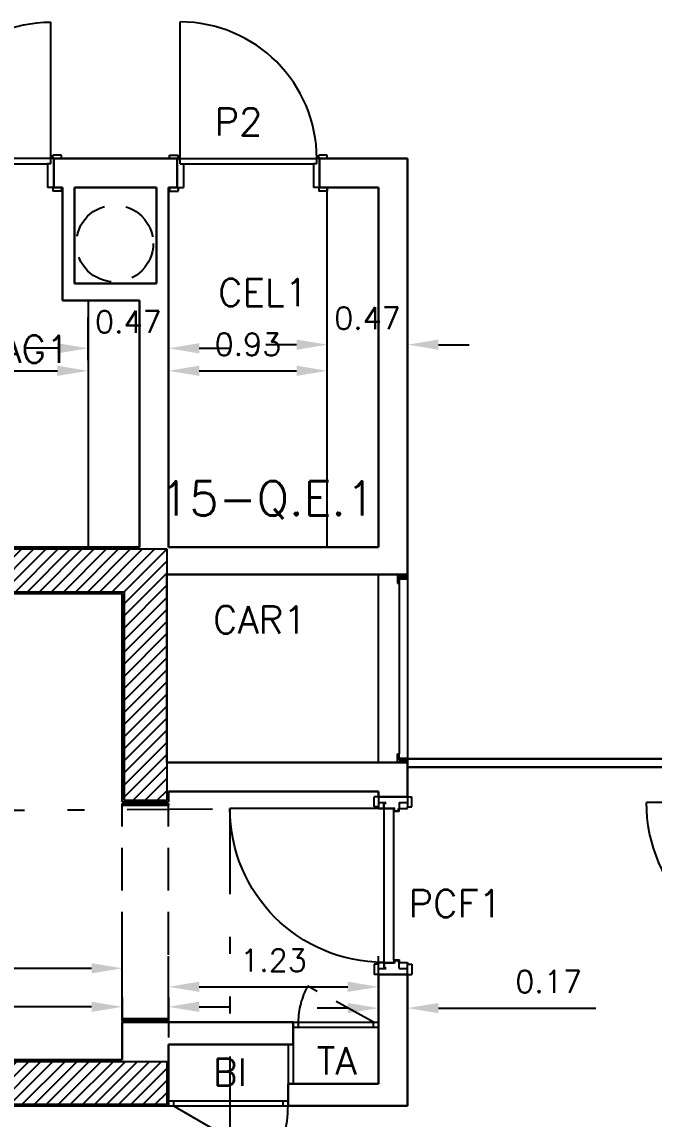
# Model space of a CAD drawing. Extents: x 19.8 to 90.6, y 5.5 to 74.
# Drawn here: x 32.13 to 35.83, y 54.43 to 60.85 of the extents above; entities that cross this region are included whole.
import ezdxf

# ---------------------------------------------------------------- set-up
doc = ezdxf.new("R2010")
doc.units = 0
doc.header["$MEASUREMENT"] = 0
for name, pattern in [('1st floor plan$0$Hidden', [0.375, 0.25, -0.125]), ('Default', [0]), ('Divide', [1.25, 0.5, -0.25, 0, -0.25, 0, -0.25]), ('Solid', [0])]:
    doc.linetypes.add(name, pattern=pattern)
doc.layers.get('DEFPOINTS').update_dxf_attribs({"linetype": 'Solid'})
for name, color, linetype in [('1st floor plan$0$1FIN', 15, 'Continuous'), ('1st floor plan$0$2FIN', 7, 'Continuous'), ('1st floor plan$0$Doors', 142, 'Continuous'), ('1st floor plan$0$ESTR', 92, 'Continuous'), ('1st floor plan$0$Hatch', 15, 'Continuous'), ('Dimensions (COTAS)', 212, 'Solid'), ('Sections Corte', 9, 'Solid'), ('Text O', 212, 'Default'), ('VAO', 132, 'Default'), ('Xref_Plan', 7, 'Continuous')]:
    doc.layers.add(name, color=color, linetype=linetype)
doc.layers.add('1st floor plan$0$Interior Walls', color=7, linetype='Continuous', lineweight=30)
doc.layers.add('1st floor plan$0$Partitions', color=7, linetype='Continuous', lineweight=30)
doc.styles.add('Simplex', font='SIMPLEX.SHX')
doc.dimstyles.get("Standard").update_dxf_attribs({"dimtxt": 0.13, "dimasz": 0.18, "dimexe": 0.18, "dimexo": 0.0625, "dimgap": 0.09, "dimtad": 1, "dimtih": 1, "dimtoh": 1, "dimzin": 0, "dimdsep": 46, "dimtxsty": 'Simplex', "dimcen": 0.09, "dimadec": 0, "dimazin": 0, "dimtfac": 1, "dimtofl": 0, "dimtmove": 0, "dimatfit": 3, "dimfxl": 1, "dimtolj": 1, "dimtzin": 0, "dimarcsym": 0})

# ---------------------------------------------------------------- blocks, each defined once
blk = doc.blocks.new('PCF90-17')
at = {"color": 0}
for p, q in [((0, 0.0019), (0, 0.9)), ((-0.01, 0.055), (-0.07, 0.055)), ((-0.07, 0.03), (-0.07, 0.055)), ((-0.07, 0.03), (-0.01, 0.03)), ((-0.035, 0.03), (-0.035, 0)), ((-0.001, 0), (-0.034, 0)), ((-0.01, 0.03), (-0.01, 0.055)), ((0, 0.03), (-0.01, 0.03)), ((0, 0.03), (0, 0)), ((0, 0), (0.9, 0)), ((0, 0), (0, -0.059)), ((0.9, 0.03), (0.91, 0.03)), ((0.9, 0.03), (0.9, 0)), ((0.9, 0), (0.9, -0.059)), ((0.901, 0), (0.934, 0)), ((0.91, 0.03), (0.91, 0.055)), ((0.91, 0.055), (0.97, 0.055)), ((0.97, 0.03), (0.91, 0.03)), ((0.935, 0.03), (0.935, 0)), ((0.97, 0.03), (0.97, 0.055)), ((-0.035, -0.001), (-0.035, -0.015)), ((-0.032, -0.004), (-0.032, -0.015)), ((-0.004, -0.003), (-0.031, -0.003)), ((-0.003, -0.004), (-0.003, -0.062)), ((0.011, -0.063), (-0.002, -0.063)), ((0.014, -0.06), (0.001, -0.06)), ((0.012, -0.064), (0.012, -0.086)), ((0.886, -0.06), (0.014, -0.06)), ((0.015, -0.061), (0.015, -0.089)), ((0.885, -0.061), (0.885, -0.089)), ((0.886, -0.06), (0.899, -0.06)), ((0.888, -0.064), (0.888, -0.086)), ((0.889, -0.063), (0.902, -0.063)), ((0.903, -0.004), (0.903, -0.062)), ((0.904, -0.003), (0.931, -0.003)), ((0.932, -0.004), (0.932, -0.015)), ((0.935, -0.001), (0.935, -0.015)), ((-0.035, -0.09), (0, -0.09)), ((-0.035, -0.09), (-0.035, -0.14)), ((0.011, -0.087), (0, -0.087)), ((0.014, -0.09), (0, -0.09)), ((0, -0.09), (0, -0.14)), ((0.886, -0.09), (0.9, -0.09)), ((0.889, -0.087), (0.9, -0.087)), ((0.9, -0.09), (0.9, -0.14)), ((0.935, -0.09), (0.9, -0.09)), ((0.935, -0.09), (0.935, -0.14)), ((-0.07, -0.14), (-0.07, -0.165)), ((-0.07, -0.14), (-0.01, -0.14)), ((-0.01, -0.165), (-0.07, -0.165)), ((-0.01, -0.14), (-0.01, -0.165)), ((0, -0.14), (-0.01, -0.14)), ((0.9, -0.14), (0.91, -0.14)), ((0.97, -0.14), (0.91, -0.14)), ((0.91, -0.14), (0.91, -0.165)), ((0.91, -0.165), (0.97, -0.165)), ((0.97, -0.14), (0.97, -0.165))]:
    blk.add_line(p, q, dxfattribs=at)
at = {"color": 0, "linetype": 'Default'}
for points in [[(0, -0.001, 0), (0, -0.0007, 0), (-0.0002, -0.0004, 0), (-0.0004, -0.0002, 0), (-0.0007, 0, 0), (-0.001, 0, 0)], [(0.901, 0, 0), (0.9007, 0, 0), (0.9004, -0.0002, 0), (0.9002, -0.0004, 0), (0.9, -0.0007, 0), (0.9, -0.001, 0)], [(-0.034, 0, 0), (-0.0343, 0, 0), (-0.0346, -0.0002, 0), (-0.0348, -0.0004, 0), (-0.035, -0.0007, 0), (-0.035, -0.001, 0)], [(-0.031, -0.003, 0), (-0.0313, -0.003, 0), (-0.0316, -0.0032, 0), (-0.0318, -0.0034, 0), (-0.032, -0.0037, 0), (-0.032, -0.004, 0)], [(-0.003, -0.004, 0), (-0.003, -0.0037, 0), (-0.0032, -0.0034, 0), (-0.0034, -0.0032, 0), (-0.0037, -0.003, 0), (-0.004, -0.003, 0)], [(-0.003, -0.062, 0), (-0.003, -0.0623, 0), (-0.0028, -0.0626, 0), (-0.0026, -0.0628, 0), (-0.0023, -0.063, 0), (-0.002, -0.063, 0)], [(0, -0.059, 0), (0, -0.0593, 0), (0.0002, -0.0596, 0), (0.0004, -0.0598, 0), (0.0007, -0.06, 0), (0.001, -0.06, 0)], [(0.012, -0.064, 0), (0.012, -0.0637, 0), (0.0118, -0.0634, 0), (0.0116, -0.0632, 0), (0.0113, -0.063, 0), (0.011, -0.063, 0)], [(0.015, -0.061, 0), (0.015, -0.0607, 0), (0.0148, -0.0604, 0), (0.0146, -0.0602, 0), (0.0143, -0.06, 0), (0.014, -0.06, 0)], [(0.886, -0.06, 0), (0.8857, -0.06, 0), (0.8854, -0.0602, 0), (0.8852, -0.0604, 0), (0.885, -0.0607, 0), (0.885, -0.061, 0)], [(0.889, -0.063, 0), (0.8887, -0.063, 0), (0.8884, -0.0632, 0), (0.8882, -0.0634, 0), (0.888, -0.0637, 0), (0.888, -0.064, 0)], [(0.899, -0.06, 0), (0.8993, -0.06, 0), (0.8996, -0.0598, 0), (0.8998, -0.0596, 0), (0.9, -0.0593, 0), (0.9, -0.059, 0)], [(0.902, -0.063, 0), (0.9023, -0.063, 0), (0.9026, -0.0628, 0), (0.9028, -0.0626, 0), (0.903, -0.0623, 0), (0.903, -0.062, 0)], [(0.904, -0.003, 0), (0.9037, -0.003, 0), (0.9034, -0.0032, 0), (0.9032, -0.0034, 0), (0.903, -0.0037, 0), (0.903, -0.004, 0)], [(0.932, -0.004, 0), (0.932, -0.0037, 0), (0.9318, -0.0034, 0), (0.9316, -0.0032, 0), (0.9313, -0.003, 0), (0.931, -0.003, 0)], [(0.935, -0.001, 0), (0.935, -0.0007, 0), (0.9348, -0.0004, 0), (0.9346, -0.0002, 0), (0.9343, 0, 0), (0.934, 0, 0)], [(0.011, -0.087, 0), (0.0113, -0.087, 0), (0.0116, -0.0868, 0), (0.0118, -0.0866, 0), (0.012, -0.0863, 0), (0.012, -0.086, 0)], [(0.014, -0.09, 0), (0.0143, -0.09, 0), (0.0146, -0.0898, 0), (0.0148, -0.0896, 0), (0.015, -0.0893, 0), (0.015, -0.089, 0)], [(0.014, -0.09, 0), (0.0143, -0.09, 0), (0.0146, -0.0898, 0), (0.0148, -0.0896, 0), (0.015, -0.0893, 0), (0.015, -0.089, 0)], [(0.885, -0.089, 0), (0.885, -0.0893, 0), (0.8852, -0.0896, 0), (0.8854, -0.0898, 0), (0.8857, -0.09, 0), (0.886, -0.09, 0)], [(0.885, -0.089, 0), (0.885, -0.0893, 0), (0.8852, -0.0896, 0), (0.8854, -0.0898, 0), (0.8857, -0.09, 0), (0.886, -0.09, 0)], [(0.888, -0.086, 0), (0.888, -0.0863, 0), (0.8882, -0.0866, 0), (0.8884, -0.0868, 0), (0.8887, -0.087, 0), (0.889, -0.087, 0)]]:
    blk.add_polyline3d(points, dxfattribs=at)
at = {"color": 0}
blk.add_arc((0, 0), 0.9, 360, 90, dxfattribs=at)
blk = doc.blocks.new('*D146')
at = {"layer": 'DEFPOINTS', "color": 0}
for p in [(34.2164, 55.1994), (34.3864, 55.1994), (34.3864, 55.0748)]:
    blk.add_point(p, dxfattribs=at)
at = {"layer": 'Dimensions (COTAS)', "color": 0, "lineweight": -2}
for p, q in [((34.2164, 55.1369), (34.2164, 54.8948)), ((34.3864, 55.1369), (34.3864, 54.8948)), ((34.0364, 55.0748), (33.8564, 55.0748)), ((34.5664, 55.0748), (35.4871, 55.0748))]:
    blk.add_line(p, q, dxfattribs=at)
at = {"layer": 'Dimensions (COTAS)', "color": 0}
for points in [[(34.0364, 55.1048), (34.0364, 55.0448), (34.2164, 55.0748)], [(34.5664, 55.1048), (34.5664, 55.0448), (34.3864, 55.0748)]]:
    blk.add_solid(points, dxfattribs=at)
at = {"layer": 'Dimensions (COTAS)', "color": 0, "insert": (35.2114, 55.2298), "char_height": 0.13, "attachment_point": 5, "style": 'Simplex'}
blk.add_mtext('\\A1;0.17', dxfattribs=at)
blk = doc.blocks.new('*D167')
at = {"layer": 'DEFPOINTS', "color": 0}
for p in [(32.7164, 55.3077), (27.4864, 55.1994), (32.7164, 55.1994)]:
    blk.add_point(p, dxfattribs=at)
at = {"layer": 'Dimensions (COTAS)', "color": 0, "lineweight": -2}
for p, q in [((27.4864, 55.2619), (27.4864, 55.4877)), ((32.7164, 55.2619), (32.7164, 55.4877)), ((27.6664, 55.3077), (32.5364, 55.3077))]:
    blk.add_line(p, q, dxfattribs=at)
at = {"layer": 'Dimensions (COTAS)', "color": 0}
for points in [[(27.6664, 55.3377), (27.6664, 55.2777), (27.4864, 55.3077)], [(32.5364, 55.3377), (32.5364, 55.2777), (32.7164, 55.3077)]]:
    blk.add_solid(points, dxfattribs=at)
at = {"layer": 'Dimensions (COTAS)', "color": 0, "insert": (29.5746, 55.4627), "char_height": 0.13, "attachment_point": 5, "style": 'Simplex'}
blk.add_mtext('\\A1;5.23', dxfattribs=at)
blk = doc.blocks.new('*D178')
at = {"layer": 'DEFPOINTS', "color": 0}
for p in [(32.9864, 55.1994), (34.2164, 55.1994), (34.2164, 55.1994)]:
    blk.add_point(p, dxfattribs=at)
at = {"layer": 'Dimensions (COTAS)', "color": 0, "lineweight": -2}
for p, q in [((32.9864, 55.2619), (32.9864, 55.3794)), ((34.2164, 55.2619), (34.2164, 55.3794)), ((33.1664, 55.1994), (34.0364, 55.1994))]:
    blk.add_line(p, q, dxfattribs=at)
at = {"layer": 'Dimensions (COTAS)', "color": 0}
for points in [[(33.1664, 55.2294), (33.1664, 55.1694), (32.9864, 55.1994)], [(34.0364, 55.2294), (34.0364, 55.1694), (34.2164, 55.1994)]]:
    blk.add_solid(points, dxfattribs=at)
at = {"layer": 'Dimensions (COTAS)', "color": 0, "insert": (33.6014, 55.3544), "char_height": 0.13, "attachment_point": 5, "style": 'Simplex'}
blk.add_mtext('\\A1;1.23', dxfattribs=at)
blk = doc.blocks.new('*D179')
at = {"layer": 'DEFPOINTS', "color": 0}
for p in [(32.7164, 55.1994), (32.9864, 55.1994), (32.9864, 55.0821)]:
    blk.add_point(p, dxfattribs=at)
at = {"layer": 'Dimensions (COTAS)', "color": 0, "lineweight": -2}
for p, q in [((32.7164, 55.1369), (32.7164, 54.9021)), ((32.9864, 55.1369), (32.9864, 54.9021)), ((32.5364, 55.0821), (31.5733, 55.0821)), ((33.1664, 55.0821), (33.3464, 55.0821))]:
    blk.add_line(p, q, dxfattribs=at)
at = {"layer": 'Dimensions (COTAS)', "color": 0}
for points in [[(32.5364, 55.1121), (32.5364, 55.0521), (32.7164, 55.0821)], [(33.1664, 55.1121), (33.1664, 55.0521), (32.9864, 55.0821)]]:
    blk.add_solid(points, dxfattribs=at)
at = {"layer": 'Dimensions (COTAS)', "color": 0, "insert": (31.8614, 55.2371), "char_height": 0.13, "attachment_point": 5, "style": 'Simplex'}
blk.add_mtext('\\A1;0.27', dxfattribs=at)
blk = doc.blocks.new('PD80-17')
at = {"color": 0}
for p, q in [((0, 0), (0, 0.7989)), ((1.6, 0), (1.6, 0.7989)), ((-0.0619, 0.005), (-0.0619, 0.02)), ((-0.0619, 0.02), (-0.0119, 0.02)), ((-0.0619, 0.005), (-0.0569, 0.005)), ((-0.0569, 0), (-0.0569, 0.005)), ((-0.0169, 0), (-0.0169, 0.005)), ((-0.0169, 0.005), (-0.0119, 0.005)), ((-0.0169, 0), (0, 0)), ((-0.0119, 0.005), (-0.0119, 0.02)), ((0, -0.03), (0, 0)), ((0, 0), (0.8, 0)), ((1.6, 0), (0.8, 0)), ((1.6, -0.03), (1.6, 0)), ((1.6169, 0), (1.6, 0)), ((1.6619, 0.02), (1.6119, 0.02)), ((1.6119, 0.005), (1.6119, 0.02)), ((1.6169, 0.005), (1.6119, 0.005)), ((1.6169, 0), (1.6169, 0.005)), ((1.6619, 0.005), (1.6569, 0.005)), ((1.6569, 0), (1.6569, 0.005)), ((1.6619, 0.005), (1.6619, 0.02)), ((0, -0.03), (0.02, -0.03)), ((0.02, -0.03), (0.02, -0.17)), ((0.8, -0.03), (0.02, -0.03)), ((0.8, 0), (0.8, -0.03)), ((0.8, 0), (0.8, -0.03)), ((0.8, -0.03), (1.58, -0.03)), ((1.58, -0.03), (1.58, -0.17)), ((1.6, -0.03), (1.58, -0.03)), ((-0.0619, -0.175), (-0.0619, -0.19)), ((-0.0619, -0.175), (-0.0569, -0.175)), ((-0.0619, -0.19), (-0.0119, -0.19)), ((-0.0569, -0.17), (-0.0569, -0.175)), ((-0.0169, -0.17), (-0.0169, -0.175)), ((-0.0169, -0.17), (0.02, -0.17)), ((-0.0169, -0.175), (-0.0119, -0.175)), ((-0.0119, -0.175), (-0.0119, -0.19)), ((1.6169, -0.17), (1.58, -0.17)), ((1.6169, -0.175), (1.6119, -0.175)), ((1.6119, -0.175), (1.6119, -0.19)), ((1.6619, -0.19), (1.6119, -0.19)), ((1.6169, -0.17), (1.6169, -0.175)), ((1.6569, -0.17), (1.6569, -0.175)), ((1.6619, -0.175), (1.6569, -0.175)), ((1.6619, -0.175), (1.6619, -0.19))]:
    blk.add_line(p, q, dxfattribs=at)
for centre, start, end in [((0, 0), 360, 90), ((1.6, 0), 90, 180)]:
    blk.add_arc(centre, 0.7989, start, end, dxfattribs=at)
blk = doc.blocks.new('P80-17')
at = {"color": 0}
for p, q in [((0, 0), (0, 0.8)), ((-0.0619, 0.02), (-0.0119, 0.02)), ((-0.0619, 0.005), (-0.0619, 0.02)), ((-0.0619, 0.005), (-0.0569, 0.005)), ((-0.0569, 0), (-0.0569, 0.005)), ((-0.0169, 0.005), (-0.0119, 0.005)), ((-0.0169, 0), (-0.0169, 0.005)), ((-0.0169, 0), (0, 0)), ((-0.0119, 0.005), (-0.0119, 0.02)), ((0, 0), (0.8, 0)), ((0, -0.03), (0, 0)), ((0.8119, 0.005), (0.8119, 0.02)), ((0.8619, 0.02), (0.8119, 0.02)), ((0.8169, 0.005), (0.8119, 0.005)), ((0.8169, 0), (0.8169, 0.005)), ((0.8569, 0), (0.8569, 0.005)), ((0.8619, 0.005), (0.8569, 0.005)), ((0.8619, 0.005), (0.8619, 0.02)), ((0, -0.03), (0.02, -0.03)), ((0.02, -0.03), (0.78, -0.03)), ((0.02, -0.03), (0.02, -0.17)), ((0.78, -0.03), (0.78, -0.17)), ((0.8, -0.03), (0.78, -0.03)), ((0.8, -0.03), (0.8, 0)), ((0.8169, 0), (0.8, 0)), ((-0.0619, -0.175), (-0.0569, -0.175)), ((-0.0619, -0.175), (-0.0619, -0.19)), ((-0.0619, -0.19), (-0.0119, -0.19)), ((-0.0569, -0.17), (-0.0569, -0.175)), ((-0.0169, -0.17), (0.02, -0.17)), ((-0.0169, -0.17), (-0.0169, -0.175)), ((-0.0169, -0.175), (-0.0119, -0.175)), ((-0.0119, -0.175), (-0.0119, -0.19)), ((0.8169, -0.17), (0.78, -0.17)), ((0.8119, -0.175), (0.8119, -0.19)), ((0.8169, -0.175), (0.8119, -0.175)), ((0.8619, -0.19), (0.8119, -0.19)), ((0.8169, -0.17), (0.8169, -0.175)), ((0.8569, -0.17), (0.8569, -0.175)), ((0.8619, -0.175), (0.8569, -0.175)), ((0.8619, -0.175), (0.8619, -0.19))]:
    blk.add_line(p, q, dxfattribs=at)
blk.add_arc((0, 0), 0.8, 360, 90, dxfattribs=at)
blk = doc.blocks.new('*D196')
at = {"layer": 'DEFPOINTS', "color": 0}
for p in [(30.3564, 58.8051), (32.5164, 58.8051), (32.5164, 58.8051)]:
    blk.add_point(p, dxfattribs=at)
at = {"layer": 'Dimensions (COTAS)', "color": 0, "lineweight": -2}
for p, q in [((30.3564, 58.8676), (30.3564, 58.9851)), ((32.5164, 58.8676), (32.5164, 58.9851)), ((30.5364, 58.8051), (32.3364, 58.8051))]:
    blk.add_line(p, q, dxfattribs=at)
at = {"layer": 'Dimensions (COTAS)', "color": 0}
for points in [[(30.5364, 58.8351), (30.5364, 58.7751), (30.3564, 58.8051)], [(32.3364, 58.8351), (32.3364, 58.7751), (32.5164, 58.8051)]]:
    blk.add_solid(points, dxfattribs=at)
at = {"layer": 'Dimensions (COTAS)', "color": 0, "insert": (31.4364, 58.9601), "char_height": 0.13, "attachment_point": 5, "style": 'Simplex'}
blk.add_mtext('\\A1;2.16', dxfattribs=at)
blk = doc.blocks.new('*D201')
at = {"layer": 'DEFPOINTS', "color": 0}
for p in [(32.9864, 58.8051), (33.9164, 58.8051), (33.9164, 58.8051)]:
    blk.add_point(p, dxfattribs=at)
at = {"layer": 'Dimensions (COTAS)', "color": 0, "lineweight": -2}
for p, q in [((32.9864, 58.8676), (32.9864, 58.9851)), ((33.9164, 58.8676), (33.9164, 58.9851)), ((33.1664, 58.8051), (33.7364, 58.8051))]:
    blk.add_line(p, q, dxfattribs=at)
at = {"layer": 'Dimensions (COTAS)', "color": 0}
for points in [[(33.1664, 58.8351), (33.1664, 58.7751), (32.9864, 58.8051)], [(33.7364, 58.8351), (33.7364, 58.7751), (33.9164, 58.8051)]]:
    blk.add_solid(points, dxfattribs=at)
at = {"layer": 'Dimensions (COTAS)', "color": 0, "insert": (33.4514, 58.9601), "char_height": 0.13, "attachment_point": 5, "style": 'Simplex'}
blk.add_mtext('\\A1;0.93', dxfattribs=at)
blk = doc.blocks.new('*D202')
at = {"layer": 'DEFPOINTS', "color": 0}
for p in [(32.9864, 58.9367), (32.5164, 58.8051), (32.9864, 58.8051)]:
    blk.add_point(p, dxfattribs=at)
at = {"layer": 'Dimensions (COTAS)', "color": 0, "lineweight": -2}
for p, q in [((32.5164, 58.8676), (32.5164, 59.1167)), ((32.9864, 58.8676), (32.9864, 59.1167)), ((32.3364, 58.9367), (32.1564, 58.9367)), ((33.1664, 58.9367), (33.3464, 58.9367))]:
    blk.add_line(p, q, dxfattribs=at)
at = {"layer": 'Dimensions (COTAS)', "color": 0}
for points in [[(32.3364, 58.9667), (32.3364, 58.9067), (32.5164, 58.9367)], [(33.1664, 58.9667), (33.1664, 58.9067), (32.9864, 58.9367)]]:
    blk.add_solid(points, dxfattribs=at)
at = {"layer": 'Dimensions (COTAS)', "color": 0, "insert": (32.7514, 59.0917), "char_height": 0.13, "attachment_point": 5, "style": 'Simplex'}
blk.add_mtext('\\A1;0.47', dxfattribs=at)
blk = doc.blocks.new('*D203')
at = {"layer": 'DEFPOINTS', "color": 0}
for p in [(34.3864, 58.9581), (33.9164, 58.8051), (34.3864, 58.8051)]:
    blk.add_point(p, dxfattribs=at)
at = {"layer": 'Dimensions (COTAS)', "color": 0, "lineweight": -2}
for p, q in [((33.9164, 58.8676), (33.9164, 59.1381)), ((34.3864, 58.8676), (34.3864, 59.1381)), ((33.7364, 58.9581), (33.5564, 58.9581)), ((34.5664, 58.9581), (34.7464, 58.9581))]:
    blk.add_line(p, q, dxfattribs=at)
at = {"layer": 'Dimensions (COTAS)', "color": 0}
for points in [[(33.7364, 58.9881), (33.7364, 58.9281), (33.9164, 58.9581)], [(34.5664, 58.9881), (34.5664, 58.9281), (34.3864, 58.9581)]]:
    blk.add_solid(points, dxfattribs=at)
at = {"layer": 'Dimensions (COTAS)', "color": 0, "insert": (34.1514, 59.1131), "char_height": 0.13, "attachment_point": 5, "style": 'Simplex'}
blk.add_mtext('\\A1;0.47', dxfattribs=at)
blk = doc.blocks.new('1st floor plan$0$Door 1')
blk.add_line((0, 0), (0, 0.9414))
blk.add_arc((0, 0.0414), 0.9, 357.36269, 90)
blk = doc.blocks.new('*X409')
at = {"color": 0}
for p, q in [((-23.4784, 11.2405), (-23.2527, 11.4663)), ((-23.4784, 11.3112), (-23.3234, 11.4663)), ((-23.4784, 11.3819), (-23.3941, 11.4663)), ((-23.4784, 11.4526), (-23.4648, 11.4663)), ((-23.432, 11.2163), (-23.182, 11.4663)), ((-23.3613, 11.2163), (-23.1113, 11.4663)), ((-23.2906, 11.2163), (-23.0406, 11.4663)), ((-23.2198, 11.2163), (-22.9698, 11.4663)), ((-23.1491, 11.2163), (-22.8991, 11.4663)), ((-23.0784, 11.2163), (-22.8284, 11.4663)), ((-23.0077, 11.2163), (-22.7577, 11.4663)), ((-22.7482, 11.2636), (-22.5456, 11.4663)), ((-22.7482, 11.3343), (-22.6163, 11.4663)), ((-22.7482, 11.405), (-22.687, 11.4663)), ((-22.7249, 11.2163), (-22.4749, 11.4663)), ((-22.6542, 11.2163), (-22.4042, 11.4663)), ((-22.5835, 11.2163), (-22.3335, 11.4663)), ((-22.5127, 11.2163), (-22.2627, 11.4663)), ((-22.442, 11.2163), (-22.192, 11.4663)), ((-22.3713, 11.2163), (-22.1213, 11.4663)), ((-22.3006, 11.2163), (-22.0506, 11.4663)), ((-22.2299, 11.2163), (-21.9799, 11.4663)), ((-22.1592, 11.2163), (-21.9092, 11.4663)), ((-22.0885, 11.2163), (-21.8385, 11.4663)), ((-22.0178, 11.2163), (-21.7678, 11.4663)), ((-21.9471, 11.2163), (-21.6971, 11.4663)), ((-21.8763, 11.2163), (-21.6263, 11.4663)), ((-21.8056, 11.2163), (-21.5556, 11.4663)), ((-21.7349, 11.2163), (-21.4849, 11.4663)), ((-21.6642, 11.2163), (-21.4142, 11.4663)), ((-21.5935, 11.2163), (-21.3435, 11.4663)), ((-21.5228, 11.2163), (-21.2728, 11.4663)), ((-21.4521, 11.2163), (-21.2021, 11.4663)), ((-21.3814, 11.2163), (-21.1314, 11.4663)), ((-21.3107, 11.2163), (-21.0607, 11.4663)), ((-21.2399, 11.2163), (-20.9899, 11.4663)), ((-21.1692, 11.2163), (-20.9192, 11.4663)), ((-21.0985, 11.2163), (-20.8485, 11.4663)), ((-21.0278, 11.2163), (-20.7778, 11.4663)), ((-20.9571, 11.2163), (-20.7071, 11.4663)), ((-20.8864, 11.2163), (-20.6364, 11.4663)), ((-20.8157, 11.2163), (-20.5657, 11.4663)), ((-20.745, 11.2163), (-20.495, 11.4663)), ((-20.6743, 11.2163), (-20.4243, 11.4663)), ((-20.6036, 11.2163), (-20.3536, 11.4663)), ((-20.5328, 11.2163), (-20.2828, 11.4663)), ((-20.4621, 11.2163), (-20.2121, 11.4663)), ((-20.3914, 11.2163), (-20.1414, 11.4663)), ((-20.3207, 11.2163), (-20.0707, 11.4663)), ((-20.25, 11.2163), (-20, 11.4663)), ((-20.1793, 11.2163), (-19.9293, 11.4663)), ((-20.1086, 11.2163), (-19.8586, 11.4663)), ((-20.0379, 11.2163), (-19.7879, 11.4663)), ((-19.9672, 11.2163), (-19.7172, 11.4663)), ((-19.8964, 11.2163), (-19.6464, 11.4663)), ((-19.8257, 11.2163), (-19.5757, 11.4663)), ((-19.755, 11.2163), (-19.505, 11.4663)), ((-19.6843, 11.2163), (-19.4343, 11.4663)), ((-19.6136, 11.2163), (-19.3636, 11.4663)), ((-19.5429, 11.2163), (-19.2929, 11.4663)), ((-19.4722, 11.2163), (-19.2222, 11.4663)), ((-19.4015, 11.2163), (-19.1515, 11.4663)), ((-19.3308, 11.2163), (-19.0808, 11.4663)), ((-19.26, 11.2163), (-19.01, 11.4663)), ((-19.1893, 11.2163), (-18.9393, 11.4663)), ((-19.1186, 11.2163), (-18.8686, 11.4663)), ((-19.0484, 11.2157), (-18.7984, 11.4657)), ((-22.937, 11.2163), (-22.7482, 11.405)), ((-19.0484, 11.145), (-18.7984, 11.395)), ((-22.8663, 11.2163), (-22.7482, 11.3343)), ((-19.0484, 11.0743), (-18.7984, 11.3243)), ((-22.7956, 11.2163), (-22.7482, 11.2636)), ((-19.0484, 11.0036), (-18.7984, 11.2536)), ((-19.0484, 10.9329), (-18.7984, 11.1829)), ((-19.0484, 10.8622), (-18.7984, 11.1122)), ((-19.0484, 10.7915), (-18.7984, 11.0415)), ((-19.0484, 10.7207), (-18.7984, 10.9707)), ((-19.0484, 10.65), (-18.7984, 10.9)), ((-19.0484, 10.5793), (-18.7984, 10.8293)), ((-19.0484, 10.5086), (-18.7984, 10.7586)), ((-19.0484, 10.4379), (-18.7984, 10.6879)), ((-19.0484, 10.3672), (-18.7984, 10.6172)), ((-19.0484, 10.2965), (-18.7984, 10.5465)), ((-19.0484, 10.2258), (-18.7984, 10.4758)), ((-19.0484, 10.1551), (-18.7984, 10.4051)), ((-19.0484, 10.0844), (-18.7984, 10.3344)), ((-19.0484, 10.0136), (-18.7984, 10.2636)), ((-18.9951, 9.9963), (-18.7984, 10.1929)), ((-18.9244, 9.9963), (-18.7984, 10.1222)), ((-18.8537, 9.9963), (-18.7984, 10.0515))]:
    blk.add_line(p, q, dxfattribs=at)
blk = doc.blocks.new('*X410')
at = {"color": 0}
for p, q in [((-23.4784, 8.2706), (-23.2828, 8.4663)), ((-23.4784, 8.3414), (-23.3536, 8.4663)), ((-23.4784, 8.4121), (-23.4243, 8.4663)), ((-23.4621, 8.2163), (-23.2121, 8.4663)), ((-23.3914, 8.2163), (-23.1414, 8.4663)), ((-23.3207, 8.2163), (-23.0707, 8.4663)), ((-23.25, 8.2163), (-23, 8.4663)), ((-23.1793, 8.2163), (-22.9293, 8.4663)), ((-23.1086, 8.2163), (-22.8586, 8.4663)), ((-23.0379, 8.2163), (-22.7879, 8.4663)), ((-22.9672, 8.2163), (-22.7482, 8.4352)), ((-22.7482, 8.2231), (-22.505, 8.4663)), ((-22.7482, 8.2938), (-22.5757, 8.4663)), ((-22.7482, 8.3645), (-22.6464, 8.4663)), ((-22.7482, 8.4352), (-22.7172, 8.4663)), ((-22.6843, 8.2163), (-22.4343, 8.4663)), ((-22.6136, 8.2163), (-22.3636, 8.4663)), ((-22.5429, 8.2163), (-22.2929, 8.4663)), ((-22.4722, 8.2163), (-22.2222, 8.4663)), ((-22.4015, 8.2163), (-22.1515, 8.4663)), ((-22.3308, 8.2163), (-22.0808, 8.4663)), ((-22.2601, 8.2163), (-22.0101, 8.4663)), ((-22.1893, 8.2163), (-21.9393, 8.4663)), ((-22.1186, 8.2163), (-21.8686, 8.4663)), ((-22.0479, 8.2163), (-21.7979, 8.4663)), ((-21.9772, 8.2163), (-21.7272, 8.4663)), ((-21.9065, 8.2163), (-21.6565, 8.4663)), ((-21.8358, 8.2163), (-21.5858, 8.4663)), ((-21.7651, 8.2163), (-21.5151, 8.4663)), ((-21.6944, 8.2163), (-21.4444, 8.4663)), ((-21.6237, 8.2163), (-21.3737, 8.4663)), ((-21.5529, 8.2163), (-21.3029, 8.4663)), ((-21.4822, 8.2163), (-21.2322, 8.4663)), ((-21.4115, 8.2163), (-21.1615, 8.4663)), ((-21.3408, 8.2163), (-21.0908, 8.4663)), ((-21.2701, 8.2163), (-21.0201, 8.4663)), ((-21.1994, 8.2163), (-20.9494, 8.4663)), ((-21.1287, 8.2163), (-20.8787, 8.4663)), ((-21.058, 8.2163), (-20.808, 8.4663)), ((-20.9873, 8.2163), (-20.7373, 8.4663)), ((-20.9165, 8.2163), (-20.6665, 8.4663)), ((-20.8458, 8.2163), (-20.5958, 8.4663)), ((-20.7751, 8.2163), (-20.5251, 8.4663)), ((-20.7044, 8.2163), (-20.4544, 8.4663)), ((-20.6337, 8.2163), (-20.3837, 8.4663)), ((-20.563, 8.2163), (-20.313, 8.4663)), ((-20.4923, 8.2163), (-20.2423, 8.4663)), ((-20.4216, 8.2163), (-20.1716, 8.4663)), ((-20.3509, 8.2163), (-20.1009, 8.4663)), ((-20.2802, 8.2163), (-20.0302, 8.4663)), ((-20.2094, 8.2163), (-19.9594, 8.4663)), ((-20.1387, 8.2163), (-19.8887, 8.4663)), ((-20.068, 8.2163), (-19.818, 8.4663)), ((-19.9973, 8.2163), (-19.7473, 8.4663)), ((-19.9266, 8.2163), (-19.6766, 8.4663)), ((-19.8559, 8.2163), (-19.6059, 8.4663)), ((-19.7852, 8.2163), (-19.5352, 8.4663)), ((-19.7145, 8.2163), (-19.4645, 8.4663)), ((-19.6438, 8.2163), (-19.3938, 8.4663)), ((-19.573, 8.2163), (-19.323, 8.4663)), ((-19.5023, 8.2163), (-19.2523, 8.4663)), ((-19.4316, 8.2163), (-19.1816, 8.4663)), ((-19.3609, 8.2163), (-19.1109, 8.4663)), ((-19.2902, 8.2163), (-19.0402, 8.4663)), ((-19.2195, 8.2163), (-18.9695, 8.4663)), ((-19.1488, 8.2163), (-18.8988, 8.4663)), ((-19.0781, 8.2163), (-18.8281, 8.4663)), ((-19.0074, 8.2163), (-18.7984, 8.4252)), ((-22.8964, 8.2163), (-22.7482, 8.3645)), ((-18.9366, 8.2163), (-18.7984, 8.3545)), ((-22.8257, 8.2163), (-22.7482, 8.2938)), ((-22.755, 8.2163), (-22.7482, 8.2231)), ((-18.8659, 8.2163), (-18.7984, 8.2837))]:
    blk.add_line(p, q, dxfattribs=at)
blk = doc.blocks.new('1st floor plan')
at = {"layer": '1st floor plan$0$1FIN'}
for p, q in [((34.3264, 57.6072), (34.3264, 57.5622)), ((34.3264, 57.6072), (34.3864, 57.6072)), ((34.3864, 57.6122), (34.3864, 56.5122)), ((34.3864, 57.5972), (34.3864, 57.6072)), ((34.3264, 57.5622), (34.3364, 57.5622)), ((34.3364, 57.5972), (34.3864, 57.5972)), ((34.3364, 57.5972), (34.3364, 57.5622)), ((34.3364, 57.5872), (34.3864, 57.5872)), ((34.3364, 57.5622), (34.3364, 56.5622)), ((34.3264, 56.5622), (34.3364, 56.5622)), ((34.3264, 56.5172), (34.3264, 56.5622)), ((34.3264, 56.5172), (34.3864, 56.5172)), ((34.3364, 56.5272), (34.3364, 56.5622)), ((34.3364, 56.5372), (34.3864, 56.5372)), ((34.3364, 56.5272), (34.3864, 56.5272)), ((34.3864, 56.5272), (34.3864, 56.5172)), ((32.7164, 56.2822), (32.9864, 56.2822)), ((32.7164, 56.2722), (32.9864, 56.2722)), ((32.7164, 55.0022), (32.9864, 55.0022)), ((32.7164, 54.9922), (32.9864, 54.9922)), ((32.9864, 54.5322), (33.6864, 54.5322)), ((32.9864, 54.5322), (33.6864, 54.5322)), ((32.9864, 54.5022), (33.6864, 54.5022)), ((32.9864, 54.5022), (33.6864, 54.5022))]:
    blk.add_line(p, q, dxfattribs=at)
at = {"layer": '1st floor plan$0$1FIN', "linetype": '1st floor plan$0$Hidden'}
for p, q in [((32.7164, 55.0122), (32.7164, 56.2622)), ((32.9864, 55.0122), (32.9864, 56.2622)), ((34.1864, 54.9922), (33.8019, 55.2035))]:
    blk.add_line(p, q, dxfattribs=at)
at = {"layer": '1st floor plan$0$1FIN', "linetype": 'Continuous'}
blk.add_line((33.0164, 54.5022), (33.5966, 54.1672), dxfattribs=at)
at = {"layer": '1st floor plan$0$1FIN', "linetype": '1st floor plan$0$Hidden'}
blk.add_arc((34.1764, 54.9922), 0.43, 150.55826, 180, dxfattribs=at)
at = {"layer": '1st floor plan$0$1FIN', "linetype": 'Continuous'}
blk.add_arc((33.0164, 54.5022), 0.67, 330, 360, dxfattribs=at)
at = {"layer": '1st floor plan$0$2FIN'}
for p, q in [((33.9164, 57.7722), (33.9164, 59.8772)), ((32.5164, 59.2171), (32.5164, 57.7722)), ((34.2164, 56.5122), (34.2164, 57.6122)), ((33.7164, 54.9922), (34.2164, 54.9922)), ((33.7464, 54.9922), (33.7464, 54.9622)), ((34.1864, 54.9622), (34.1864, 54.9922)), ((33.7164, 54.9622), (34.2164, 54.9622)), ((33.6864, 54.8622), (33.6864, 54.6322)), ((33.7164, 54.8622), (33.7164, 54.6322)), ((33.0164, 54.5322), (33.0164, 54.5022)), ((33.6564, 54.5322), (33.6564, 54.5022))]:
    blk.add_line(p, q, dxfattribs=at)
at = {"layer": '1st floor plan$0$2FIN', "linetype": '1st floor plan$0$Hidden'}
blk.add_circle((32.6723, 59.5503), 0.225, dxfattribs=at)
at = {"layer": '1st floor plan$0$ESTR'}
for p, q in [((28.2964, 57.7622), (32.9764, 57.7622)), ((32.9764, 57.7622), (32.9764, 57.6122)), ((28.2964, 57.5122), (32.7264, 57.5122)), ((32.7264, 57.5122), (32.7264, 56.2922)), ((32.9764, 56.5122), (32.9764, 56.2922)), ((32.7264, 56.2922), (32.9764, 56.2922)), ((28.2964, 54.7622), (32.9764, 54.7622)), ((32.9764, 54.7622), (32.9764, 54.5122)), ((28.2964, 54.5122), (32.9764, 54.5122))]:
    blk.add_line(p, q, dxfattribs=at)
at = {"layer": '1st floor plan$0$Interior Walls'}
blk.add_lwpolyline([(34.3864, 56.4845), (36.726, 56.4845), (36.726, 56.2791), (36.776, 56.2791), (36.776, 56.4845), (37.7805, 56.4845), (37.7805, 56.5345), (34.326, 56.5345)], dxfattribs=at)
at = {"layer": '1st floor plan$0$Partitions'}
for p, q in [((32.3153, 60.0472), (33.0375, 60.0472)), ((32.3153, 60.0472), (32.3153, 59.8772)), ((33.0375, 60.0472), (33.0375, 59.8772)), ((33.8714, 60.0472), (34.3864, 60.0472)), ((33.8714, 60.0472), (33.8714, 59.8772)), ((34.3864, 57.6122), (34.3864, 60.0472)), ((32.3153, 59.8772), (32.3664, 59.8772)), ((32.3664, 59.8772), (32.3664, 59.2171)), ((32.4364, 59.8772), (32.9164, 59.8772)), ((32.4364, 59.8772), (32.4364, 59.3171)), ((32.9164, 59.8772), (32.9164, 59.3171)), ((32.9864, 59.8772), (32.9864, 57.7722)), ((33.0375, 59.8772), (32.9864, 59.8772)), ((33.8714, 59.8772), (34.2164, 59.8772)), ((34.2164, 57.7722), (34.2164, 59.8772)), ((32.4364, 59.3171), (32.9164, 59.3171)), ((32.3664, 59.2171), (32.8164, 59.2171)), ((32.8164, 59.2171), (32.8164, 57.7722)), ((30.6364, 57.7722), (32.8164, 57.7722)), ((32.9864, 57.7722), (34.2164, 57.7722)), ((32.9764, 57.6122), (32.9764, 56.5122)), ((32.9764, 57.6122), (34.3864, 57.6122)), ((28.2864, 57.5022), (32.7164, 57.5022)), ((32.7164, 57.5022), (32.7164, 56.2822)), ((32.9764, 56.5122), (34.3864, 56.5122)), ((34.3864, 56.3122), (34.3864, 56.5122)), ((32.9864, 56.3422), (34.2164, 56.3422)), ((32.9864, 56.3422), (32.9864, 56.2822)), ((34.2164, 56.3122), (34.2164, 56.3422)), ((32.7164, 56.2722), (32.7164, 56.2622)), ((32.7164, 56.2622), (32.9864, 56.2622)), ((32.9864, 56.2722), (32.9864, 56.2622)), ((34.3864, 56.3122), (34.2164, 56.3122)), ((34.2164, 54.6322), (34.2164, 55.2722)), ((34.2164, 55.2722), (34.3864, 55.2722)), ((34.3864, 54.5022), (34.3864, 55.2722)), ((32.7164, 55.0022), (32.7164, 55.0122)), ((32.7164, 55.0122), (32.9864, 55.0122)), ((32.7164, 54.9922), (32.7164, 54.7722)), ((32.9864, 55.0022), (32.9864, 55.0122)), ((32.9864, 54.9922), (33.7164, 54.9922)), ((33.7164, 54.8622), (33.7164, 54.9922)), ((32.9864, 54.8622), (33.7164, 54.8622)), ((32.9864, 54.8622), (32.9864, 54.5022)), ((32.7164, 54.7722), (28.2864, 54.7722)), ((33.6864, 54.6322), (34.2164, 54.6322)), ((33.6864, 54.5022), (33.6864, 54.6322)), ((28.9366, 54.5022), (32.9864, 54.5022)), ((33.6864, 54.5022), (34.3864, 54.5022))]:
    blk.add_line(p, q, dxfattribs=at)
at = {"layer": '1st floor plan$0$Doors', "xscale": -1, "rotation": 90}
blk.add_blockref('1st floor plan$0$Door 1', (36.726, 56.2791), dxfattribs=at)
at = {"layer": '1st floor plan$0$Hatch'}
for name in ['*X409', '*X410']:
    blk.add_blockref(name, (51.7748, 46.2959), dxfattribs=at)

msp = doc.modelspace()

# ---------------------------------------------------------------- linework, layer by layer
at = {"layer": 'Sections Corte', "linetype": 'Divide'}
for p, q in [((25.4948, 56.1869), (33.3464, 56.2422)), ((33.3464, 56.2422), (33.3464, 53.1778))]:
    msp.add_line(p, q, dxfattribs=at)

# ---------------------------------------------------------------- block references
at = {"layer": 'VAO', "xscale": -1}
msp.add_blockref('PD80-17', (32.2984, 60.0472), dxfattribs=at)
at = {"layer": 'VAO'}
msp.add_blockref('P80-17', (33.0545, 60.0472), dxfattribs=at)
at = {"layer": 'VAO', "xscale": -1, "rotation": 90}
msp.add_blockref('PCF90-17', (34.2464, 56.2422), dxfattribs=at)
at = {"layer": 'Xref_Plan'}
msp.add_blockref('1st floor plan', (0, 0), dxfattribs=at)

# ---------------------------------------------------------------- texts
at = {"layer": 'Text O', "style": 'Simplex'}
for s, p in [('P2', (33.2554, 60.1833)), ('CEL1', (33.2765, 59.1839)), ('CAG1', (31.8583, 58.8515)), ('CAR1', (33.2466, 57.2683)), ('PCF1', (34.3906, 55.6063)), ('TA', (33.8542, 54.6855)), ('BI', (33.2466, 54.6199))]:
    msp.add_text(s, height=0.16, dxfattribs=at).set_placement(p)
at = {"layer": 'Text O', "color": 7, "style": 'Simplex'}
msp.add_text('15-Q.E.1', height=0.2, dxfattribs=at).set_placement((32.9371, 57.9584))

# ---------------------------------------------------------------- dimensions: what is measured, and where the dimension line sits
at = {"layer": 'Dimensions (COTAS)'}
for base, p1, p2, picture, middle in [((32.9864, 58.9367), (32.5164, 58.8051), (32.9864, 58.8051), '*D202', (32.7514, 58.9367)), ((34.3864, 58.9581), (33.9164, 58.8051), (34.3864, 58.8051), '*D203', (34.1514, 58.9581)), ((32.7164, 55.3077), (27.4864, 55.1994), (32.7164, 55.1994), '*D167', (29.5746, 55.3077)), ((32.9864, 55.0821), (32.7164, 55.1994), (32.9864, 55.1994), '*D179', (31.8614, 55.0821)), ((34.3864, 55.0748), (34.2164, 55.1994), (34.3864, 55.1994), '*D146', (35.2114, 55.0748))]:
    dim = msp.add_linear_dim(base=base, p1=p1, p2=p2, angle=0, dimstyle='Standard', dxfattribs=at)
    dim.commit()
    dim.dimension.update_dxf_attribs({"geometry": picture, "text_midpoint": middle, "dimtype": 160})
for base, p1, p2, picture, middle in [((32.5164, 58.8051), (30.3564, 58.8051), (32.5164, 58.8051), '*D196', (31.4364, 58.9601)), ((33.9164, 58.8051), (32.9864, 58.8051), (33.9164, 58.8051), '*D201', (33.4514, 58.9601)), ((34.2164, 55.1994), (32.9864, 55.1994), (34.2164, 55.1994), '*D178', (33.6014, 55.3544))]:
    dim = msp.add_linear_dim(base=base, p1=p1, p2=p2, angle=0, dimstyle='Standard', dxfattribs=at)
    dim.commit()
    dim.dimension.update_dxf_attribs({"geometry": picture, "text_midpoint": middle})

doc.saveas('drawing.dxf')
